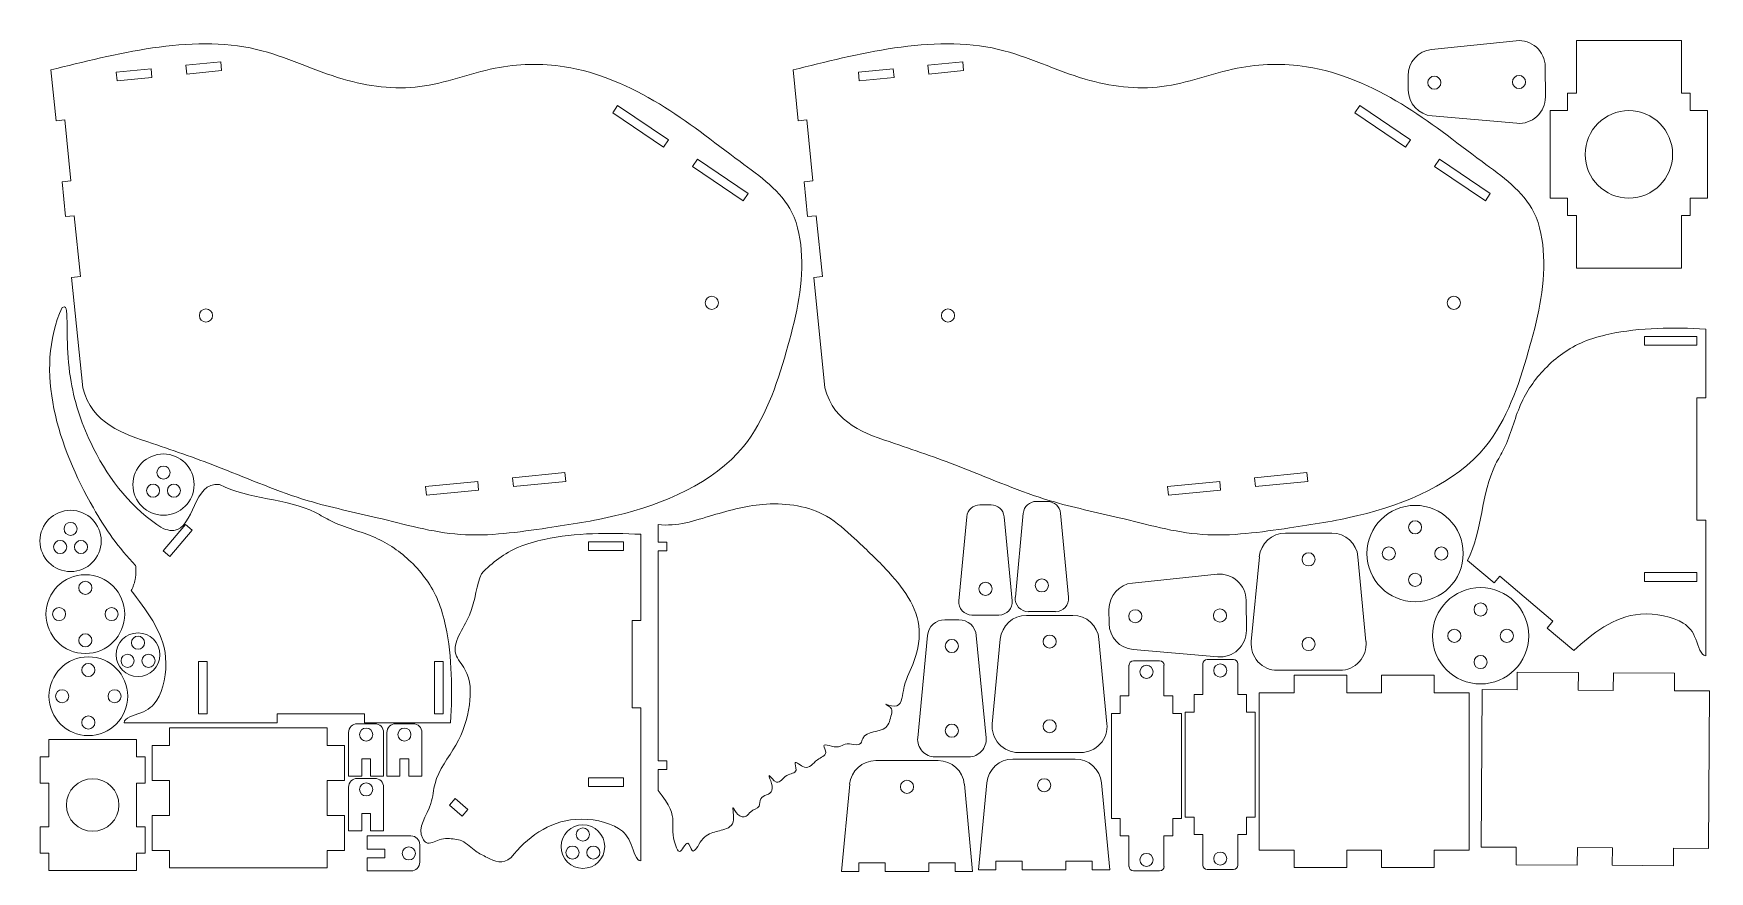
# Model space of a CAD drawing. Header units: inches. Extents: x 0 to 23.9, y 0 to 12.
import ezdxf

# ---------------------------------------------------------------- set-up
doc = ezdxf.new("R2010")
doc.units = ezdxf.units.IN
doc.header["$MEASUREMENT"] = 0

msp = doc.modelspace()

# ---------------------------------------------------------------- linework, layer by layer
at = {"color": 7, "linetype": 'Continuous', "lineweight": 15}
for p, q in [((21.15, 11.916), (19.941, 11.791)), ((23.51, 11.917), (22.01, 11.917)), ((22.01, 11.917), (22.01, 11.167)), ((23.51, 11.167), (23.51, 11.917)), ((0.208, 11.499), (0.281, 10.772)), ((1.142, 11.465), (1.64, 11.515)), ((1.652, 11.391), (1.64, 11.515)), ((2.137, 11.565), (2.635, 11.615)), ((2.15, 11.44), (2.137, 11.565)), ((2.647, 11.49), (2.635, 11.615)), ((10.814, 11.499), (10.886, 10.772)), ((11.748, 11.465), (12.245, 11.515)), ((12.258, 11.391), (12.245, 11.515)), ((12.743, 11.565), (13.24, 11.615)), ((12.755, 11.44), (12.743, 11.565)), ((13.253, 11.49), (13.24, 11.615)), ((21.567, 11.113), (21.564, 11.546)), ((1.155, 11.341), (1.142, 11.465)), ((1.652, 11.391), (1.155, 11.341)), ((2.647, 11.49), (2.15, 11.44)), ((11.76, 11.341), (11.748, 11.465)), ((12.258, 11.391), (11.76, 11.341)), ((13.253, 11.49), (12.755, 11.44)), ((19.605, 11.415), (19.606, 11.212)), ((21.885, 11.167), (21.885, 10.917)), ((22.01, 11.167), (21.885, 11.167)), ((23.635, 11.167), (23.51, 11.167)), ((23.635, 10.917), (23.635, 11.167)), ((0.281, 10.772), (0.405, 10.784)), ((0.492, 9.914), (0.405, 10.784)), ((8.308, 10.99), (8.238, 10.886)), ((8.238, 10.886), (8.964, 10.397)), ((9.034, 10.501), (8.308, 10.99)), ((10.886, 10.772), (11.011, 10.784)), ((11.098, 9.914), (11.011, 10.784)), ((18.913, 10.99), (18.843, 10.886)), ((18.843, 10.886), (19.569, 10.397)), ((19.639, 10.501), (18.913, 10.99)), ((19.949, 10.841), (21.16, 10.736)), ((21.885, 10.917), (21.635, 10.917)), ((21.635, 10.917), (21.635, 9.667)), ((23.885, 10.917), (23.635, 10.917)), ((23.885, 9.667), (23.885, 10.917)), ((8.964, 10.397), (9.034, 10.501)), ((19.569, 10.397), (19.639, 10.501)), ((9.448, 10.222), (9.379, 10.118)), ((9.379, 10.118), (10.104, 9.63)), ((10.174, 9.733), (9.448, 10.222)), ((20.054, 10.222), (19.984, 10.118)), ((19.984, 10.118), (20.71, 9.63)), ((20.78, 9.733), (20.054, 10.222)), ((0.492, 9.914), (0.368, 9.901)), ((0.368, 9.901), (0.417, 9.404)), ((11.098, 9.914), (10.973, 9.901)), ((10.973, 9.901), (11.023, 9.404)), ((10.104, 9.63), (10.174, 9.733)), ((20.71, 9.63), (20.78, 9.733)), ((21.635, 9.667), (21.885, 9.667)), ((21.885, 9.667), (21.885, 9.417)), ((23.635, 9.417), (23.635, 9.667)), ((23.635, 9.667), (23.885, 9.667)), ((0.417, 9.404), (0.542, 9.416)), ((0.629, 8.545), (0.542, 9.416)), ((11.023, 9.404), (11.147, 9.416)), ((11.234, 8.545), (11.147, 9.416)), ((21.885, 9.417), (22.01, 9.417)), ((22.01, 9.417), (22.01, 8.667)), ((23.51, 8.667), (23.51, 9.417)), ((23.51, 9.417), (23.635, 9.417)), ((22.01, 8.667), (23.51, 8.667)), ((0.629, 8.545), (0.504, 8.533)), ((0.504, 8.533), (0.662, 6.956)), ((11.234, 8.545), (11.11, 8.533)), ((11.11, 8.533), (11.268, 6.956)), ((23.733, 7.69), (22.983, 7.69)), ((22.983, 7.69), (22.983, 7.565)), ((23.733, 7.69), (23.733, 7.565)), ((23.858, 6.815), (23.858, 7.796)), ((23.733, 7.565), (22.983, 7.565)), ((23.733, 6.815), (23.733, 5.065)), ((23.733, 6.815), (23.858, 6.815)), ((5.562, 5.546), (6.309, 5.62)), ((5.575, 5.421), (5.562, 5.546)), ((6.321, 5.496), (6.309, 5.62)), ((6.806, 5.67), (7.552, 5.744)), ((6.818, 5.545), (6.806, 5.67)), ((7.565, 5.62), (6.818, 5.545)), ((7.565, 5.62), (7.552, 5.744)), ((16.168, 5.546), (16.914, 5.62)), ((16.18, 5.421), (16.168, 5.546)), ((16.926, 5.496), (16.914, 5.62)), ((17.412, 5.67), (18.158, 5.744)), ((17.424, 5.545), (17.412, 5.67)), ((18.17, 5.62), (17.424, 5.545)), ((18.17, 5.62), (18.158, 5.744)), ((6.321, 5.496), (5.575, 5.421)), ((13.644, 5.284), (13.485, 5.284)), ((14.451, 5.333), (14.292, 5.333)), ((16.926, 5.496), (16.18, 5.421)), ((13.299, 5.114), (13.185, 3.914)), ((13.945, 3.914), (13.831, 5.114)), ((14.105, 5.163), (13.992, 3.963)), ((14.751, 3.963), (14.638, 5.163)), ((23.733, 5.065), (23.858, 5.065)), ((23.858, 3.128), (23.858, 5.065)), ((1.812, 4.628), (2.131, 5.004)), ((2.227, 4.923), (1.907, 4.547)), ((2.227, 4.923), (2.131, 5.004)), ((8.641, 3.632), (8.641, 4.863)), ((8.886, 5.002), (8.886, 4.752)), ((18.515, 4.88), (17.852, 4.88)), ((1.907, 4.547), (1.812, 4.628)), ((8.391, 4.757), (7.891, 4.757)), ((7.891, 4.757), (7.891, 4.632)), ((8.391, 4.632), (7.891, 4.632)), ((8.391, 4.757), (8.391, 4.632)), ((8.886, 4.752), (9.011, 4.752)), ((8.886, 4.627), (9.011, 4.627)), ((8.886, 4.627), (8.886, 1.627)), ((9.011, 4.752), (9.011, 4.627)), ((17.479, 4.54), (17.364, 3.33)), ((19.003, 3.33), (18.888, 4.54)), ((20.453, 4.491), (20.834, 4.168)), ((23.733, 4.315), (22.983, 4.315)), ((22.983, 4.19), (22.983, 4.315)), ((23.733, 4.19), (23.733, 4.315)), ((16.876, 4.292), (15.667, 4.167)), ((20.915, 4.263), (20.834, 4.168)), ((20.915, 4.263), (21.672, 3.62)), ((23.733, 4.19), (22.983, 4.19)), ((17.293, 3.489), (17.289, 3.922)), ((8.516, 3.632), (8.516, 2.382)), ((8.516, 3.632), (8.641, 3.632)), ((13.185, 3.642), (12.984, 3.642)), ((13.372, 3.709), (13.758, 3.709)), ((14.813, 3.705), (14.15, 3.705)), ((14.178, 3.758), (14.565, 3.758)), ((15.33, 3.791), (15.332, 3.587)), ((21.672, 3.62), (21.591, 3.524)), ((12.735, 3.415), (12.596, 1.955)), ((13.573, 1.955), (13.434, 3.415)), ((13.777, 3.366), (13.662, 2.156)), ((15.301, 2.156), (15.186, 3.366)), ((21.591, 3.524), (21.972, 3.201)), ((15.675, 3.217), (16.886, 3.112)), ((2.315, 3.046), (2.315, 2.296)), ((2.44, 3.046), (2.315, 3.046)), ((2.44, 3.046), (2.44, 2.296)), ((5.69, 3.046), (5.815, 3.046)), ((5.69, 3.046), (5.69, 2.296)), ((5.815, 3.046), (5.815, 2.296)), ((15.616, 2.991), (15.616, 2.553)), ((16.054, 3.053), (15.679, 3.053)), ((16.116, 2.991), (16.116, 2.553)), ((16.67, 3.011), (16.67, 2.573)), ((17.108, 3.073), (16.733, 3.073)), ((17.17, 3.011), (17.17, 2.573)), ((17.737, 2.92), (18.63, 2.92)), ((21.162, 2.641), (21.164, 2.891)), ((21.164, 2.891), (22.039, 2.886)), ((22.039, 2.886), (22.037, 2.636)), ((22.537, 2.633), (22.539, 2.883)), ((22.539, 2.883), (23.414, 2.878)), ((23.414, 2.878), (23.412, 2.628)), ((17.977, 2.6), (17.977, 2.85)), ((18.727, 2.85), (17.977, 2.85)), ((18.727, 2.85), (18.727, 2.6)), ((19.977, 2.85), (19.227, 2.85)), ((19.227, 2.6), (19.227, 2.85)), ((19.977, 2.85), (19.977, 2.6)), ((20.662, 2.644), (20.649, 0.394)), ((20.662, 2.644), (21.162, 2.641)), ((22.037, 2.636), (22.537, 2.633)), ((15.491, 2.553), (15.616, 2.553)), ((15.491, 2.553), (15.491, 2.303)), ((16.241, 2.553), (16.116, 2.553)), ((16.241, 2.553), (16.241, 2.303)), ((16.545, 2.573), (16.67, 2.573)), ((16.545, 2.573), (16.545, 2.323)), ((17.295, 2.573), (17.17, 2.573)), ((17.295, 2.573), (17.295, 2.323)), ((17.477, 2.6), (17.977, 2.6)), ((17.477, 2.6), (17.477, 0.35)), ((18.727, 2.6), (19.227, 2.6)), ((19.977, 2.6), (20.477, 2.6)), ((20.477, 2.6), (20.477, 0.35)), ((23.412, 2.628), (23.912, 2.625)), ((23.912, 2.625), (23.899, 0.375)), ((1.253, 2.171), (3.44, 2.171)), ((2.44, 2.296), (2.315, 2.296)), ((3.44, 2.296), (3.44, 2.171)), ((3.44, 2.296), (4.69, 2.296)), ((4.588, 2.157), (4.838, 2.157)), ((4.69, 2.171), (4.69, 2.296)), ((4.69, 2.171), (5.921, 2.171)), ((5.135, 2.157), (5.385, 2.157)), ((5.69, 2.296), (5.815, 2.296)), ((8.516, 2.382), (8.641, 2.382)), ((8.641, 0.195), (8.641, 2.382)), ((15.366, 2.303), (15.491, 2.303)), ((15.366, 0.803), (15.366, 2.303)), ((16.366, 2.303), (16.241, 2.303)), ((16.366, 0.803), (16.366, 2.303)), ((16.42, 2.323), (16.545, 2.323)), ((16.42, 0.823), (16.42, 2.323)), ((17.42, 2.323), (17.295, 2.323)), ((17.42, 0.823), (17.42, 2.323)), ((1.43, 1.933), (0.18, 1.933)), ((0.18, 1.683), (0.18, 1.933)), ((1.43, 1.683), (1.43, 1.933)), ((4.154, 2.097), (1.904, 2.097)), ((1.904, 1.847), (1.904, 2.097)), ((4.154, 2.097), (4.154, 1.847)), ((4.463, 2.032), (4.463, 1.407)), ((4.963, 2.032), (4.963, 1.407)), ((5.01, 2.032), (5.01, 1.407)), ((5.51, 2.032), (5.51, 1.407)), ((0.055, 1.308), (0.055, 1.683)), ((0.18, 1.683), (0.055, 1.683)), ((1.43, 1.683), (1.555, 1.683)), ((1.555, 1.683), (1.555, 1.308)), ((1.654, 1.847), (1.904, 1.847)), ((1.654, 1.347), (1.654, 1.847)), ((4.154, 1.847), (4.404, 1.847)), ((4.404, 1.347), (4.404, 1.847)), ((12.845, 1.682), (13.324, 1.682)), ((14.035, 1.745), (14.928, 1.745)), ((4.651, 1.407), (4.651, 1.657)), ((4.651, 1.657), (4.776, 1.657)), ((4.776, 1.407), (4.776, 1.657)), ((5.197, 1.407), (5.197, 1.657)), ((5.197, 1.657), (5.322, 1.657)), ((5.322, 1.407), (5.322, 1.657)), ((8.886, 1.627), (9.011, 1.627)), ((8.886, 1.502), (9.011, 1.502)), ((8.886, 1.502), (8.886, 1.204)), ((9.011, 1.627), (9.011, 1.502)), ((11.997, 1.63), (12.889, 1.63)), ((13.957, 1.652), (14.849, 1.652)), ((0.18, 1.308), (0.055, 1.308)), ((0.18, 0.683), (0.18, 1.308)), ((1.43, 0.683), (1.43, 1.308)), ((1.43, 1.308), (1.555, 1.308)), ((1.904, 1.347), (1.654, 1.347)), ((1.904, 0.847), (1.904, 1.347)), ((4.154, 1.347), (4.154, 0.847)), ((4.404, 1.347), (4.154, 1.347)), ((4.463, 1.407), (4.651, 1.407)), ((4.463, 1.25), (4.463, 0.625)), ((4.588, 1.375), (4.838, 1.375)), ((4.776, 1.407), (4.963, 1.407)), ((4.963, 1.25), (4.963, 0.625)), ((5.01, 1.407), (5.197, 1.407)), ((5.322, 1.407), (5.51, 1.407)), ((8.391, 1.382), (7.891, 1.382)), ((7.891, 1.257), (7.891, 1.382)), ((8.391, 1.257), (7.891, 1.257)), ((8.391, 1.257), (8.391, 1.382)), ((11.506, 0.045), (11.624, 1.291)), ((13.381, 0.045), (13.263, 1.291)), ((13.465, 0.067), (13.584, 1.312)), ((15.34, 0.067), (15.222, 1.312)), ((5.903, 0.992), (5.984, 1.087)), ((5.903, 0.992), (6.088, 0.834)), ((6.169, 0.93), (5.984, 1.087)), ((1.654, 0.847), (1.904, 0.847)), ((1.654, 0.347), (1.654, 0.847)), ((4.154, 0.847), (4.404, 0.847)), ((4.404, 0.347), (4.404, 0.847)), ((4.651, 0.625), (4.651, 0.875)), ((4.651, 0.875), (4.776, 0.875)), ((4.776, 0.625), (4.776, 0.875)), ((6.169, 0.93), (6.088, 0.834)), ((15.366, 0.803), (15.491, 0.803)), ((15.491, 0.553), (15.491, 0.803)), ((16.241, 0.553), (16.241, 0.803)), ((16.366, 0.803), (16.241, 0.803)), ((16.42, 0.823), (16.545, 0.823)), ((16.545, 0.573), (16.545, 0.823)), ((17.295, 0.573), (17.295, 0.823)), ((17.42, 0.823), (17.295, 0.823)), ((0.18, 0.683), (0.055, 0.683)), ((0.055, 0.308), (0.055, 0.683)), ((1.43, 0.683), (1.555, 0.683)), ((1.555, 0.308), (1.555, 0.683)), ((4.463, 0.625), (4.651, 0.625)), ((5.354, 0.553), (4.729, 0.553)), ((4.729, 0.553), (4.729, 0.366)), ((4.776, 0.625), (4.963, 0.625)), ((15.491, 0.553), (15.616, 0.553)), ((15.616, 0.116), (15.616, 0.553)), ((16.116, 0.116), (16.116, 0.553)), ((16.241, 0.553), (16.116, 0.553)), ((16.545, 0.573), (16.67, 0.573)), ((16.67, 0.136), (16.67, 0.573)), ((17.17, 0.136), (17.17, 0.573)), ((17.295, 0.573), (17.17, 0.573)), ((0.18, 0.308), (0.055, 0.308)), ((0.18, 0.058), (0.18, 0.308)), ((1.43, 0.058), (1.43, 0.308)), ((1.43, 0.308), (1.555, 0.308)), ((1.904, 0.347), (1.654, 0.347)), ((1.904, 0.097), (1.904, 0.347)), ((4.154, 0.347), (4.154, 0.097)), ((4.404, 0.347), (4.154, 0.347)), ((4.729, 0.366), (4.979, 0.366)), ((4.729, 0.241), (4.979, 0.241)), ((4.729, 0.241), (4.729, 0.053)), ((4.979, 0.366), (4.979, 0.241)), ((5.479, 0.428), (5.479, 0.178)), ((17.977, 0.35), (17.477, 0.35)), ((17.977, 0.1), (17.977, 0.35)), ((18.727, 0.35), (18.727, 0.1)), ((19.227, 0.35), (18.727, 0.35)), ((19.227, 0.1), (19.227, 0.35)), ((19.977, 0.35), (19.977, 0.1)), ((20.477, 0.35), (19.977, 0.35)), ((21.149, 0.391), (20.649, 0.394)), ((21.148, 0.141), (21.149, 0.391)), ((22.024, 0.386), (22.023, 0.136)), ((22.524, 0.383), (22.024, 0.386)), ((22.523, 0.133), (22.524, 0.383)), ((23.399, 0.378), (23.398, 0.128)), ((23.899, 0.375), (23.399, 0.378)), ((1.43, 0.058), (0.18, 0.058)), ((4.154, 0.097), (1.904, 0.097)), ((5.354, 0.053), (4.729, 0.053)), ((11.506, 0.045), (11.756, 0.045)), ((11.756, 0.17), (11.756, 0.045)), ((12.131, 0.17), (11.756, 0.17)), ((12.131, 0.045), (12.131, 0.17)), ((12.131, 0.045), (12.756, 0.045)), ((12.756, 0.17), (12.756, 0.045)), ((13.131, 0.17), (12.756, 0.17)), ((13.131, 0.045), (13.131, 0.17)), ((13.131, 0.045), (13.381, 0.045)), ((13.465, 0.067), (13.715, 0.067)), ((13.715, 0.192), (13.715, 0.067)), ((14.09, 0.192), (13.715, 0.192)), ((14.09, 0.067), (14.09, 0.192)), ((14.09, 0.067), (14.715, 0.067)), ((14.715, 0.192), (14.715, 0.067)), ((15.09, 0.192), (14.715, 0.192)), ((15.09, 0.067), (15.09, 0.192)), ((15.09, 0.067), (15.34, 0.067)), ((16.054, 0.053), (15.679, 0.053)), ((17.108, 0.073), (16.733, 0.073)), ((18.727, 0.1), (17.977, 0.1)), ((19.977, 0.1), (19.227, 0.1)), ((21.148, 0.141), (22.023, 0.136)), ((22.523, 0.133), (23.398, 0.128))]:
    msp.add_line(p, q, dxfattribs=at)
for centre, radius in [((19.98, 11.317), 0.0938), ((21.19, 11.326), 0.0938), ((22.76, 10.292), 0.625), ((9.653, 8.17), 0.0938), ((20.259, 8.17), 0.0938), ((2.424, 7.99), 0.0938), ((13.029, 7.99), 0.0938), ((1.817, 5.573), 0.438), ((1.817, 5.745), 0.0938), ((1.668, 5.487), 0.0938), ((1.966, 5.487), 0.0938), ((19.705, 4.588), 0.688), ((0.489, 4.768), 0.438), ((0.489, 4.94), 0.0938), ((19.705, 4.963), 0.0938), ((0.34, 4.682), 0.0938), ((0.638, 4.682), 0.0938), ((18.183, 4.505), 0.0938), ((19.33, 4.588), 0.0938), ((20.08, 4.588), 0.0938), ((0.7, 3.723), 0.563), ((0.7, 4.098), 0.0938), ((13.565, 4.084), 0.0938), ((14.371, 4.133), 0.0938), ((19.705, 4.213), 0.0938), ((20.641, 3.413), 0.688), ((20.641, 3.788), 0.0938), ((0.325, 3.723), 0.0938), ((1.075, 3.723), 0.0938), ((15.706, 3.692), 0.0938), ((16.916, 3.702), 0.0938), ((0.7, 3.348), 0.0938), ((1.453, 3.142), 0.312), ((1.453, 3.314), 0.0938), ((13.084, 3.267), 0.0938), ((14.482, 3.33), 0.0938), ((18.183, 3.295), 0.0938), ((20.266, 3.413), 0.0938), ((21.016, 3.413), 0.0938), ((1.304, 3.056), 0.0938), ((1.602, 3.056), 0.0938), ((20.641, 3.038), 0.0938), ((0.743, 2.549), 0.563), ((0.743, 2.924), 0.0938), ((15.866, 2.897), 0.0938), ((16.92, 2.917), 0.0938), ((0.368, 2.549), 0.0938), ((1.118, 2.549), 0.0938), ((0.743, 2.174), 0.0938), ((14.482, 2.12), 0.0938), ((4.713, 2.001), 0.0938), ((5.26, 2.001), 0.0938), ((13.084, 2.057), 0.0938), ((0.805, 0.995), 0.375), ((4.713, 1.218), 0.0938), ((12.443, 1.255), 0.0938), ((14.403, 1.277), 0.0938), ((7.811, 0.401), 0.312), ((7.811, 0.573), 0.0938), ((5.323, 0.303), 0.0938), ((7.662, 0.315), 0.0938), ((7.96, 0.315), 0.0938), ((15.866, 0.21), 0.0938), ((16.92, 0.229), 0.0938)]:
    msp.add_circle(centre, radius, dxfattribs=at)
for centre, radius, start, end in [((19.98, 11.418), 0.375, 95.8833, 180.4663), ((21.189, 11.543), 0.375, 0.4663, 95.8833), ((19.981, 11.215), 0.375, 180.4663, 265.0493), ((21.192, 11.11), 0.375, 265.0493, 0.4663), ((13.485, 5.097), 0.188, 90, 174.583), ((13.644, 5.097), 0.188, 5.417, 90), ((14.292, 5.145), 0.188, 90, 174.583), ((14.451, 5.145), 0.188, 5.417, 90), ((17.852, 4.505), 0.375, 90, 174.583), ((18.515, 4.505), 0.375, 5.417, 90), ((15.705, 3.794), 0.375, 95.8833, 180.4663), ((16.914, 3.919), 0.375, 0.4663, 95.8833), ((13.372, 3.897), 0.188, 174.583, 270), ((13.758, 3.897), 0.188, 270, 5.417), ((14.178, 3.945), 0.188, 174.583, 270), ((14.565, 3.945), 0.188, 270, 5.417), ((12.984, 3.392), 0.25, 90, 174.583), ((13.185, 3.392), 0.25, 5.417, 90), ((14.15, 3.33), 0.375, 90, 174.583), ((14.813, 3.33), 0.375, 5.417, 90), ((15.707, 3.59), 0.375, 180.4663, 265.0493), ((16.918, 3.486), 0.375, 265.0493, 0.4663), ((17.737, 3.295), 0.375, 174.583, 270), ((18.63, 3.295), 0.375, 270, 5.417), ((15.679, 2.991), 0.0625, 90, 180), ((16.054, 2.991), 0.0625, 0, 90), ((16.733, 3.011), 0.0625, 90, 180), ((17.108, 3.011), 0.0625, 0, 90), ((4.588, 2.032), 0.125, 90, 180), ((4.838, 2.032), 0.125, 0, 90), ((5.135, 2.032), 0.125, 90, 180), ((5.385, 2.032), 0.125, 0, 90), ((14.035, 2.12), 0.375, 174.583, 270), ((14.928, 2.12), 0.375, 270, 5.417), ((12.845, 1.932), 0.25, 174.583, 270), ((13.324, 1.932), 0.25, 270, 5.417), ((11.997, 1.255), 0.375, 90, 174.583), ((12.889, 1.255), 0.375, 5.417, 90), ((13.957, 1.277), 0.375, 90, 174.583), ((14.849, 1.277), 0.375, 5.417, 90), ((4.588, 1.25), 0.125, 90, 180), ((4.838, 1.25), 0.125, 0, 90), ((5.354, 0.428), 0.125, 0, 90), ((5.354, 0.178), 0.125, 270, 0), ((15.679, 0.116), 0.0625, 180, 270), ((16.054, 0.116), 0.0625, 270, 0), ((16.733, 0.136), 0.0625, 180, 270), ((17.108, 0.136), 0.0625, 270, 0)]:
    msp.add_arc(centre, radius, start, end, dxfattribs=at)
for points, knots in [([(0.662, 6.956), (0.802, 6.441), (1.582, 6.193), (2.732, 5.79), (3.774, 5.332), (4.935, 5.101), (6.063, 4.772), (7.226, 4.943), (8.627, 5.152), (10.183, 5.807), (10.731, 7.446), (11.007, 8.577), (10.831, 9.636), (9.929, 10.267), (8.937, 11.065), (7.716, 11.608), (6.504, 11.579), (5.497, 11.164), (4.292, 11.322), (2.669, 12.151), (1.118, 11.719), (0.208, 11.499)], [0, 0, 0, 0, 0.052508, 0.094007, 0.146764, 0.187185, 0.235384, 0.285167, 0.324609, 0.407225, 0.466135, 0.521425, 0.546803, 0.588036, 0.64441, 0.70239, 0.741832, 0.785886, 0.829747, 0.881811, 1, 1, 1, 1]), ([(11.268, 6.956), (11.408, 6.441), (12.188, 6.193), (13.337, 5.79), (14.379, 5.332), (15.54, 5.101), (16.669, 4.772), (17.832, 4.943), (19.233, 5.152), (20.789, 5.807), (21.337, 7.446), (21.613, 8.577), (21.436, 9.636), (20.535, 10.267), (19.542, 11.065), (18.321, 11.608), (17.11, 11.579), (16.103, 11.164), (14.897, 11.322), (13.274, 12.151), (11.723, 11.719), (10.814, 11.499)], [0, 0, 0, 0, 0.052508, 0.094007, 0.146764, 0.187185, 0.235384, 0.285167, 0.324609, 0.407225, 0.466135, 0.521425, 0.546803, 0.588036, 0.64441, 0.70239, 0.741832, 0.785886, 0.829747, 0.881811, 1, 1, 1, 1]), ([(0.367, 8.105), (-0.041, 7.195), (0.442, 5.733), (1.176, 4.665), (1.418, 4.419)], [0, 0, 0, 0, 0.742487, 1, 1, 1, 1]), ([(2.617, 5.576), (2.242, 5.623), (2.259, 4.861), (1.834, 4.929), (1.339, 5.248), (0.788, 5.993), (0.479, 6.958), (0.435, 7.618), (0.445, 7.944), (0.423, 8.134), (0.367, 8.105)], [0, 0, 0, 0, 0.196782, 0.221957, 0.252895, 0.570284, 0.776612, 0.895161, 0.978619, 1, 1, 1, 1]), ([(23.858, 7.796), (23.398, 7.821), (22.8, 7.819), (22.01, 7.603), (21.545, 7.266), (21.165, 6.716), (21.058, 6.202), (20.637, 5.532), (20.675, 4.912), (20.453, 4.491)], [0, 0, 0, 0, 0.256178, 0.326771, 0.450574, 0.564973, 0.689616, 0.735755, 1, 1, 1, 1]), ([(5.921, 2.171), (5.946, 2.631), (5.944, 3.229), (5.729, 4.019), (5.391, 4.484), (4.841, 4.864), (4.327, 4.971), (3.657, 5.392), (3.037, 5.354), (2.617, 5.576)], [0, 0, 0, 0, 0.256178, 0.326771, 0.450574, 0.564973, 0.689616, 0.735755, 1, 1, 1, 1]), ([(8.886, 1.204), (9.236, 0.765), (8.993, 0.735), (9.201, 0.258), (9.31, 0.551), (9.381, 0.24), (9.509, 0.545), (9.652, 0.597), (9.819, 0.645), (10.013, 0.691), (9.924, 1.04), (10.015, 0.835), (10.148, 0.807), (10.208, 0.926), (10.353, 0.947), (10.326, 1.14), (10.609, 1.137), (10.404, 1.522), (10.602, 1.246), (10.698, 1.448), (10.899, 1.445), (10.803, 1.668), (11.025, 1.454), (11.122, 1.652), (11.324, 1.707), (11.196, 1.913), (11.453, 1.78), (11.58, 1.912), (11.782, 1.808), (11.824, 2.065), (12.162, 2.011), (12.208, 2.248), (12.245, 2.379), (12.077, 2.465), (12.365, 2.346), (12.383, 2.721), (12.551, 3.013), (12.712, 3.678), (12.232, 4.304), (11.723, 4.774), (11.222, 5.241), (10.451, 5.352), (9.662, 5.143), (9.155, 4.971), (8.886, 5.002)], [0, 0, 0, 0, 0.07218, 0.080439, 0.095017, 0.105822, 0.122848, 0.14191, 0.150248, 0.168358, 0.185537, 0.19539, 0.205949, 0.214048, 0.226437, 0.235881, 0.253061, 0.271706, 0.283881, 0.298814, 0.312171, 0.321405, 0.33421, 0.352678, 0.366469, 0.374808, 0.393169, 0.401891, 0.421395, 0.427563, 0.459324, 0.476769, 0.483641, 0.492587, 0.503146, 0.525735, 0.559788, 0.602917, 0.689023, 0.74329, 0.787292, 0.863213, 0.931049, 1, 1, 1, 1]), ([(8.641, 4.863), (8.177, 4.887), (7.587, 4.887), (6.789, 4.669), (6.518, 4.462), (6.361, 4.3)], [0.5494257, 0.5494257, 0.5494257, 0.5494257, 0.8056036, 0.8761966, 1, 1, 1, 1]), ([(6.361, 4.3), (6.291, 4.16), (6.271, 3.694), (5.872, 3.241), (6.208, 2.868), (6.217, 2.384), (6.03, 1.833), (5.681, 1.419), (5.665, 0.943), (5.416, 0.646), (5.595, 0.413), (5.738, 0.508), (5.904, 0.519), (6.108, 0.502), (6.256, 0.333), (6.494, 0.223), (6.661, 0.136), (6.785, 0.243)], [0, 0, 0, 0, 0.114205, 0.223624, 0.27087, 0.365219, 0.477902, 0.593513, 0.648017, 0.743465, 0.757288, 0.792685, 0.815193, 0.853743, 0.899322, 0.933315, 1, 1, 1, 1]), ([(1.357, 4.062), (1.552, 3.789), (1.963, 3.315), (1.783, 2.504), (1.547, 2.308), (1.254, 2.242), (1.253, 2.171)], [0, 0, 0, 0, 0.461149, 0.724472, 0.870774, 1, 1, 1, 1]), ([(21.972, 3.201), (22.236, 3.444), (22.714, 3.832), (23.525, 3.658), (23.72, 3.421), (23.786, 3.128), (23.858, 3.128)], [0, 0, 0, 0, 0.461149, 0.724472, 0.870774, 1, 1, 1, 1]), ([(6.785, 0.243), (7.002, 0.525), (7.502, 0.896), (8.307, 0.726), (8.504, 0.488), (8.569, 0.195), (8.641, 0.195)], [0, 0, 0, 0, 0.461149, 0.724472, 0.870774, 1, 1, 1, 1])]:
    msp.add_open_spline(points, degree=3, knots=knots, dxfattribs=at)
msp.add_open_spline([(1.418, 4.419), (1.444, 4.232), (1.357, 4.062)], degree=2, dxfattribs=at)

doc.saveas('drawing.dxf')
